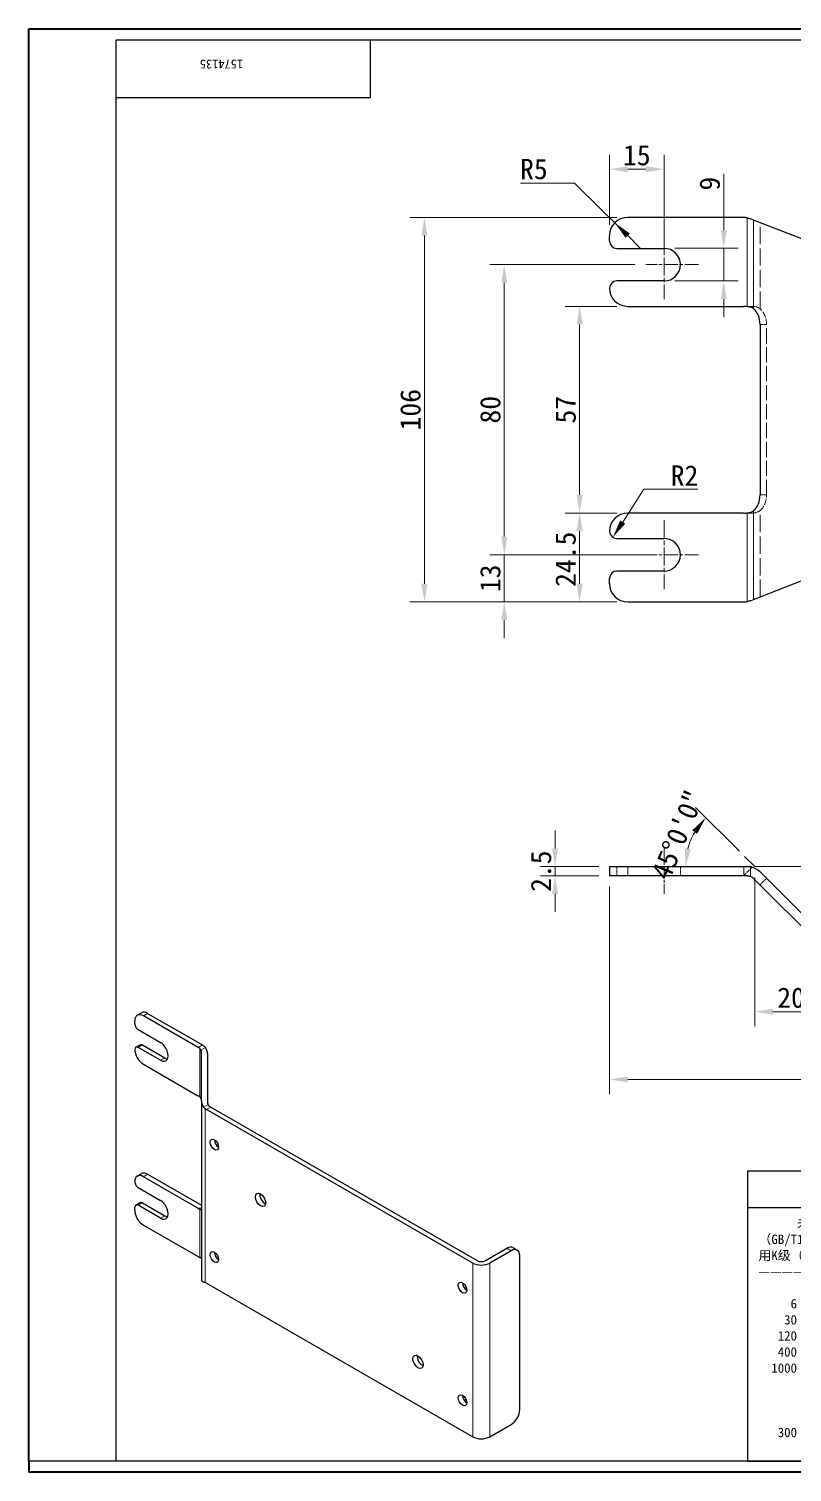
# Model space of a CAD drawing. Header units: millimetres. Extents: x 12 to 583, y 11 to 409.
# Drawn here: x 12 to 222.3, y 11 to 409 of the extents above; entities that cross this region are included whole.
import ezdxf
from ezdxf.enums import TextEntityAlignment as Align

# ---------------------------------------------------------------- set-up
doc = ezdxf.new("R2018")
doc.units = ezdxf.units.MM
doc.header["$LTSCALE"] = 2
doc.linetypes.add('CHAIN', pattern=[0.3543, 0.2362, -0.0295, 0.0591, -0.0295])
doc.linetypes.add('DASHED', pattern=[0.2067, 0.1654, -0.0413])
for name, color, linetype, lineweight in [('1', 7, 'Continuous', 18), ('可见 (ISO)', 7, 'Continuous', 25), ('可见窄的 (ISO)', 7, 'Continuous', 18), ('图框 (ISO)', 7, 'Continuous', 35), ('标题 (ISO)', 7, 'Continuous', 25)]:
    doc.layers.add(name, color=color, linetype=linetype, lineweight=lineweight)
for name, color, linetype, lineweight, true_color in [('中心标记 (ISO)', 1, 'CHAIN', 18, 0xff0000), ('中心线 (ISO)', 1, 'CHAIN', 18, 0xff0000), ('尺寸 (ISO)', 7, 'Continuous', 18, 0x008000), ('隐藏 (ISO)', 5, 'DASHED', 18, 0x0000ff), ('隐藏窄的 (ISO)', 5, 'DASHED', 18, 0x0000ff)]:
    doc.layers.add(name, color=color, linetype=linetype, lineweight=lineweight, true_color=true_color)
doc.styles.get("Standard").update_dxf_attribs({"font": 'simfang.ttf'})
doc.styles.add('文本样式164', font='SimSun.ttf')
doc.styles.add('最新国标', font='simfang.ttf')
doc.styles.add('注释文本 (ISO)', font='simfang.ttf')
doc.dimstyles.new('默认 (GB)', dxfattribs={"dimscale": 2, "dimtxt": 2.8, "dimasz": 2.5, "dimexe": 2, "dimexo": 1.5, "dimgap": 0.5, "dimtad": 1, "dimtoh": 1, "dimdsep": 46, "dimtxsty": '最新国标', "dimcen": 0.09, "dimdle": 10, "dimclrd": 256, "dimclre": 256, "dimclrt": 256, "dimaunit": 1, "dimadec": 3, "dimazin": 2, "dimtfac": 0.535714, "dimtdec": 3, "dimtmove": 0, "dimatfit": 3, "dimfxl": 0, "dimtolj": 1, "dimlwd": -1, "dimlwe": -1, "dimarcsym": 0})

# ---------------------------------------------------------------- blocks, each defined once
blk = doc.blocks.new('图框 最新国标')
at = {"layer": '图框 (ISO)'}
for p, q in [((6, 7), (6, 204.5)), ((6, 204.5), (291.5, 204.5)), ((6, 7), (6, 5.5)), ((6, 7), (6, 5.5)), ((291.5, 5.5), (6, 5.5))]:
    blk.add_line(p, q, dxfattribs=at)
at = {"layer": '图框 (ISO)', "color": 7, "linetype": 'Continuous', "lineweight": 25}
for p, q in [((18, 203), (290, 203)), ((18, 7), (18, 203)), ((18, 203), (290, 203)), ((53, 203), (53, 195)), ((53, 195), (18, 195)), ((290, 7), (6, 7)), ((290, 7), (18, 7))]:
    blk.add_line(p, q, dxfattribs=at)
at = {"layer": '图框 (ISO)', "lineweight": 30}
blk.add_attdef('零件代号', text='', height=2.5, rotation=180, dxfattribs=at).set_placement((35.5, 199), align=Align.MIDDLE_CENTER)
blk = doc.blocks.new('标题栏 最新国标')
at = {"layer": '标题 (ISO)'}
for p, q in [((381.98, -183.84), (196.98, -183.84)), ((196.98, -183.84), (196.98, -223.84)), ((254.48, -183.84), (254.48, -188.84)), ((269.48, -183.84), (269.48, -188.84)), ((281.48, -188.09), (281.48, -184.59)), ((281.48, -184.59), (286.48, -185.34)), ((289.48, -183.84), (289.48, -188.84)), ((381.98, -223.84), (381.98, -183.84)), ((383.48, -183.84), (383.48, -225.34)), ((286.48, -185.34), (286.48, -187.34)), ((196.98, -188.84), (381.98, -188.84)), ((232.98, -188.84), (232.98, -223.84)), ((286.48, -187.34), (281.48, -188.09)), ((321.98, -188.84), (321.98, -223.84)), ((321.98, -193.84), (381.98, -193.84)), ((321.98, -198.84), (381.98, -198.84)), ((351.98, -198.84), (351.98, -208.84)), ((321.98, -203.84), (232.98, -203.84)), ((321.98, -203.84), (381.98, -203.84)), ((321.98, -208.84), (381.98, -208.84)), ((321.98, -218.84), (381.98, -218.84)), ((196.98, -223.84), (381.98, -223.84)), ((383.48, -225.34), (196.98, -225.34))]:
    blk.add_line(p, q, dxfattribs=at)
at = {"layer": '标题 (ISO)', "linetype": 'CHAIN', "ltscale": 5.000333}
blk.add_line((274.98, -184.09), (274.98, -188.59), dxfattribs=at)
at = {"layer": '标题 (ISO)', "linetype": 'CHAIN', "ltscale": 15.834605}
blk.add_line((272.73, -186.34), (286.98, -186.34), dxfattribs=at)
at = {"layer": '标题 (ISO)'}
for radius in [1.75, 1]:
    blk.add_circle((274.98, -186.34), radius, dxfattribs=at)
at = {"layer": '1', "style": '文本样式164'}
for s, p in [('材 料', (299.48, -186.34)), ('UNIT: mm', (261.98, -186.34)), ('设 计', (327.98, -191.34)), ('制 图', (327.98, -196.34)), ('比 例', (327.98, -201.34)), ('重 量', (357.98, -201.34)), ('共 1  张', (336.98, -206.34)), ('第 1  张', (366.98, -206.34))]:
    blk.add_text(s, height=2, dxfattribs=at).set_placement(p, align=Align.MIDDLE_CENTER)
at = {"layer": '标题 (ISO)', "style": '注释文本 (ISO)'}
for s, insert, char_height, attachment_point, line_spacing_factor in [('\\fSimSun|b0|i0;{\\H1.3000;      未注公差角度及线性公差使用m\\P}\\fSimSun|b0|i0;{\\H1.3000;（GB/T1804-2000），未注形位公差使\\P}\\fSimSun|b0|i0;{\\H1.3000;用K级（GB/T 1184-1996）。\\P}\\fSimSun|b0|i0;{\\H1.3000;—————————————————\\P}\\fSimSun|b0|i0;{\\H1.3000;             6以下    ±0.05 mm\\P}\\fSimSun|b0|i0;{\\H1.3000;     6 ～   30以下    ±0.10 mm\\P}\\fSimSun|b0|i0;{\\H1.3000;    30 ～  120以下    ±0.15 mm\\P}\\fSimSun|b0|i0;{\\H1.3000;   120 ～  400以下    ±0.20 mm\\P}\\fSimSun|b0|i0;{\\H1.3000;   400 ～ 1000以下    ±0.30 mm\\P}\\fSimSun|b0|i0;{\\H1.3000;  1000 ～ 2000以下    ±0.50 mm\\P}\\fSimSun|b0|i0;{\\H1.3000;          2000以上    ±0.80 mm\\P}\\fSimSun|b0|i0;{\\H1.3000;\\P}\\fSimSun|b0|i0;{\\H1.3000;           300以下    ±30′\\P}\\fSimSun|b0|i0;{\\H1.3000;   300 ～ 1000以下    ±15′\\P}\\fSimSun|b0|i0;{\\H1.3000;          1000以上    ±5′}', (198.48, -206.63), 1.3, 4, 1.023913), ('\\pxsm0.94;\\fMicrosoft YaHei|b0|i0;{\\H3.5000;蓝探科工业自动化（江苏）有限公司\\P}\\fArial|b0|i0;{\\H2.5000;Lantech Industrial Automation (Jiangsu) Co., Ltd}\\fFangSong|b0|i0;{\\H2.5000;.}', (277.48, -213.84), 2, 5, 0.978695)]:
    blk.add_mtext(s, dxfattribs=dict(at, insert=insert, char_height=char_height, attachment_point=attachment_point, line_spacing_factor=line_spacing_factor))
at = {"layer": '标题 (ISO)', "attachment_point": 5, "style": '注释文本 (ISO)'}
for s, insert, char_height in [('\\fFangSong|b0|i0;零件号', (327.98, -211.84), 2), ('\\fSimSun|b0|i0;{\\H1.6000;未经蓝探科事先书面同意，严禁复制或发布此文件。}', (351.98, -221.34), 1.6)]:
    blk.add_mtext(s, dxfattribs=dict(at, insert=insert, char_height=char_height))
at = {"layer": '标题 (ISO)', "lineweight": 30, "flags": 104}
for tag, height, p in [('材料', 2, (324.48, -186.34)), ('设计人', 2, (357.98, -191.34)), ('库存编号', 3.5, (277.48, -196.34)), ('设计人', 2, (357.98, -196.34)), ('视图比例', 2, (342.98, -201.34)), ('质量\\P3;', 2, (372.98, -201.34)), ('零件代号', 3.5, (357.98, -213.84))]:
    blk.add_attdef(tag, text='', height=height, dxfattribs=at).set_placement(p, align=Align.MIDDLE_CENTER)
blk = doc.blocks.new('*D5')
at = {"layer": 'Defpoints', "color": 0, "transparency": 16777216}
for p in [(176.97, 356.98), (120.97, 250.98), (176.97, 250.98)]:
    blk.add_point(p, dxfattribs=at)
at = {"layer": '尺寸 (ISO)', "color": 116, "true_color": 0x00803f, "transparency": 16777216}
for p, q in [((173.97, 356.98), (116.97, 356.98)), ((120.97, 351.98), (120.97, 255.98)), ((173.97, 250.98), (116.97, 250.98))]:
    blk.add_line(p, q, dxfattribs=at)
for points in [[(120.13, 351.98), (121.8, 351.98), (120.97, 356.98)], [(120.13, 255.98), (121.8, 255.98), (120.97, 250.98)]]:
    blk.add_solid(points, dxfattribs=at)
at = {"layer": '尺寸 (ISO)', "transparency": 16777216, "insert": (117.14, 303.98), "char_height": 5.6, "attachment_point": 5, "rotation": 90, "style": '最新国标'}
blk.add_mtext('\\A1;106', dxfattribs=at)
blk = doc.blocks.new('*D6')
at = {"layer": 'Defpoints', "color": 0, "transparency": 16777216}
for p in [(156.97, 175.47), (171.97, 177.97), (171.97, 175.47)]:
    blk.add_point(p, dxfattribs=at)
at = {"layer": '尺寸 (ISO)', "color": 116, "true_color": 0x00803f, "transparency": 16777216}
for p, q in [((156.97, 182.97), (156.97, 187.97)), ((168.97, 177.97), (152.97, 177.97)), ((168.97, 175.47), (152.97, 175.47)), ((156.97, 177.97), (156.97, 175.47)), ((156.97, 170.47), (156.97, 165.47))]:
    blk.add_line(p, q, dxfattribs=at)
for points in [[(156.13, 182.97), (157.8, 182.97), (156.97, 177.97)], [(156.13, 170.47), (157.8, 170.47), (156.97, 175.47)]]:
    blk.add_solid(points, dxfattribs=at)
at = {"layer": '尺寸 (ISO)', "transparency": 16777216, "insert": (153.12, 176.72), "char_height": 5.6, "attachment_point": 5, "rotation": 90, "style": '最新国标'}
blk.add_mtext('\\A1;2.5', dxfattribs=at)
blk = doc.blocks.new('*D9')
at = {"layer": 'Defpoints', "color": 0, "transparency": 16777216}
for p in [(181.97, 343.98), (142.97, 263.98), (186.97, 263.98)]:
    blk.add_point(p, dxfattribs=at)
at = {"layer": '尺寸 (ISO)', "color": 116, "true_color": 0x00803f, "transparency": 16777216}
for p, q in [((178.97, 343.98), (138.97, 343.98)), ((142.97, 338.98), (142.97, 268.98)), ((183.97, 263.98), (138.97, 263.98))]:
    blk.add_line(p, q, dxfattribs=at)
for points in [[(142.13, 338.98), (143.8, 338.98), (142.97, 343.98)], [(142.13, 268.98), (143.8, 268.98), (142.97, 263.98)]]:
    blk.add_solid(points, dxfattribs=at)
at = {"layer": '尺寸 (ISO)', "transparency": 16777216, "insert": (139.14, 303.98), "char_height": 5.6, "attachment_point": 5, "rotation": 90, "style": '最新国标'}
blk.add_mtext('\\A1;80', dxfattribs=at)
blk = doc.blocks.new('*D10')
at = {"layer": 'Defpoints', "color": 0, "transparency": 16777216}
for p in [(176.97, 332.48), (163.73, 275.48), (176.97, 275.48)]:
    blk.add_point(p, dxfattribs=at)
at = {"layer": '尺寸 (ISO)', "color": 116, "true_color": 0x00803f, "transparency": 16777216}
for p, q in [((173.97, 332.48), (159.73, 332.48)), ((163.73, 327.48), (163.73, 280.48)), ((173.97, 275.48), (159.73, 275.48))]:
    blk.add_line(p, q, dxfattribs=at)
for points in [[(162.9, 327.48), (164.57, 327.48), (163.73, 332.48)], [(162.9, 280.48), (164.57, 280.48), (163.73, 275.48)]]:
    blk.add_solid(points, dxfattribs=at)
at = {"layer": '尺寸 (ISO)', "transparency": 16777216, "insert": (159.9, 303.98), "char_height": 5.6, "attachment_point": 5, "rotation": 90, "style": '最新国标'}
blk.add_mtext('\\A1;57', dxfattribs=at)
blk = doc.blocks.new('*D11')
at = {"layer": 'Defpoints', "color": 0, "transparency": 16777216}
for p in [(171.97, 370.3), (171.97, 351.98), (186.97, 343.98)]:
    blk.add_point(p, dxfattribs=at)
at = {"layer": '尺寸 (ISO)', "color": 116, "true_color": 0x00803f, "transparency": 16777216}
for p, q in [((171.97, 354.98), (171.97, 374.3)), ((186.97, 346.98), (186.97, 374.3)), ((181.97, 370.3), (176.97, 370.3))]:
    blk.add_line(p, q, dxfattribs=at)
for points in [[(176.97, 371.13), (176.97, 369.47), (171.97, 370.3)], [(181.97, 371.13), (181.97, 369.47), (186.97, 370.3)]]:
    blk.add_solid(points, dxfattribs=at)
at = {"layer": '尺寸 (ISO)', "transparency": 16777216, "insert": (179.47, 374.13), "char_height": 5.6, "attachment_point": 5, "style": '最新国标'}
blk.add_mtext('\\A1;15', dxfattribs=at)
blk = doc.blocks.new('*D12')
at = {"layer": 'Defpoints', "color": 0, "transparency": 16777216}
for p in [(173.41, 355.49), (176.97, 351.98)]:
    blk.add_point(p, dxfattribs=at)
at = {"layer": '尺寸 (ISO)', "color": 116, "true_color": 0x00803f, "transparency": 16777216}
for p, q in [((147.4, 366.47), (162.3, 366.47)), ((162.3, 366.47), (169.85, 359.01)), ((173.41, 355.49), (169.85, 359.01)), ((176.97, 351.98), (173.41, 355.49)), ((176.97, 351.98), (180.52, 348.46))]:
    blk.add_line(p, q, dxfattribs=at)
blk.add_solid([(177.55, 352.57), (176.38, 351.38), (173.41, 355.49)], dxfattribs=at)
at = {"layer": '尺寸 (ISO)', "transparency": 16777216, "insert": (151.11, 370.3), "char_height": 5.6, "attachment_point": 5, "style": '最新国标'}
blk.add_mtext('\\A1;R5', dxfattribs=at)
blk = doc.blocks.new('*D22')
at = {"layer": 'Defpoints', "color": 0, "transparency": 16777216}
for p in [(186.97, 263.98), (142.97, 250.98), (176.97, 250.98)]:
    blk.add_point(p, dxfattribs=at)
at = {"layer": '尺寸 (ISO)', "color": 116, "true_color": 0x00803f, "transparency": 16777216}
for p, q in [((142.97, 268.98), (142.97, 273.98)), ((183.97, 263.98), (138.97, 263.98)), ((142.97, 263.98), (142.97, 258.98)), ((142.97, 258.98), (142.97, 255.98)), ((142.97, 250.98), (142.97, 255.98)), ((173.97, 250.98), (138.97, 250.98)), ((142.97, 245.98), (142.97, 240.98))]:
    blk.add_line(p, q, dxfattribs=at)
for points in [[(142.13, 268.98), (143.8, 268.98), (142.97, 263.98)], [(142.13, 245.98), (143.8, 245.98), (142.97, 250.98)]]:
    blk.add_solid(points, dxfattribs=at)
at = {"layer": '尺寸 (ISO)', "transparency": 16777216, "insert": (139.14, 257.48), "char_height": 5.6, "attachment_point": 5, "rotation": 90, "style": '最新国标'}
blk.add_mtext('\\A1;13', dxfattribs=at)
blk = doc.blocks.new('*D23')
at = {"layer": 'Defpoints', "color": 0, "transparency": 16777216}
for p in [(176.97, 275.48), (163.73, 250.98), (176.97, 250.98)]:
    blk.add_point(p, dxfattribs=at)
at = {"layer": '尺寸 (ISO)', "color": 116, "true_color": 0x00803f, "transparency": 16777216}
for p, q in [((173.97, 275.48), (159.73, 275.48)), ((163.73, 270.48), (163.73, 255.98)), ((173.97, 250.98), (159.73, 250.98))]:
    blk.add_line(p, q, dxfattribs=at)
for points in [[(162.9, 270.48), (164.57, 270.48), (163.73, 275.48)], [(162.9, 255.98), (164.57, 255.98), (163.73, 250.98)]]:
    blk.add_solid(points, dxfattribs=at)
at = {"layer": '尺寸 (ISO)', "transparency": 16777216, "insert": (159.89, 262.73), "char_height": 5.6, "attachment_point": 5, "rotation": 90, "style": '最新国标'}
blk.add_mtext('\\A1;24.5', dxfattribs=at)
blk = doc.blocks.new('*D24')
at = {"layer": 'Defpoints', "color": 0, "transparency": 16777216}
for p in [(208.96, 177.97), (252.36, 157.97), (253.53, 157.97)]:
    blk.add_point(p, dxfattribs=at)
at = {"layer": '尺寸 (ISO)', "color": 116, "true_color": 0x00803f, "transparency": 16777216}
for p, q in [((211.96, 177.97), (257.53, 177.97)), ((253.53, 172.97), (253.53, 162.97))]:
    blk.add_line(p, q, dxfattribs=at)
for points in [[(252.7, 172.97), (254.36, 172.97), (253.53, 177.97)], [(252.7, 162.97), (254.36, 162.97), (253.53, 157.97)]]:
    blk.add_solid(points, dxfattribs=at)
at = {"layer": '尺寸 (ISO)', "transparency": 16777216, "insert": (249.7, 167.97), "char_height": 5.6, "attachment_point": 5, "rotation": 90, "style": '最新国标'}
blk.add_mtext('\\A1;20', dxfattribs=at)
blk = doc.blocks.new('*D25')
at = {"layer": 'Defpoints', "color": 0, "transparency": 16777216}
for p in [(211.97, 177.97), (231.97, 157.97), (211.97, 137.97)]:
    blk.add_point(p, dxfattribs=at)
at = {"layer": '尺寸 (ISO)', "color": 116, "true_color": 0x00803f, "transparency": 16777216}
for p, q in [((211.97, 174.97), (211.97, 133.97)), ((231.97, 154.97), (231.97, 133.97)), ((226.97, 137.97), (216.97, 137.97))]:
    blk.add_line(p, q, dxfattribs=at)
for points in [[(216.97, 138.8), (216.97, 137.13), (211.97, 137.97)], [(226.97, 138.8), (226.97, 137.13), (231.97, 137.97)]]:
    blk.add_solid(points, dxfattribs=at)
at = {"layer": '尺寸 (ISO)', "transparency": 16777216, "insert": (221.97, 141.8), "char_height": 5.6, "attachment_point": 5, "style": '最新国标'}
blk.add_mtext('\\A1;20', dxfattribs=at)
blk = doc.blocks.new('*D27')
at = {"layer": 'Defpoints', "color": 0, "transparency": 16777216}
for p in [(171.97, 175.47), (394.47, 160.47), (394.47, 119.27)]:
    blk.add_point(p, dxfattribs=at)
at = {"layer": '尺寸 (ISO)', "color": 116, "true_color": 0x00803f, "transparency": 16777216}
for p, q in [((171.97, 172.47), (171.97, 115.27)), ((394.47, 157.47), (394.47, 115.27)), ((176.97, 119.27), (389.47, 119.27))]:
    blk.add_line(p, q, dxfattribs=at)
for points in [[(176.97, 120.11), (176.97, 118.44), (171.97, 119.27)], [(389.47, 120.11), (389.47, 118.44), (394.47, 119.27)]]:
    blk.add_solid(points, dxfattribs=at)
at = {"layer": '尺寸 (ISO)', "transparency": 16777216, "insert": (283.22, 123.12), "char_height": 5.6, "attachment_point": 5, "style": '最新国标'}
blk.add_mtext('\\A1;222.5', dxfattribs=at)
blk = doc.blocks.new('*D28')
at = {"layer": 'Defpoints', "color": 0, "transparency": 16777216}
for p in [(195.43, 187.52), (209.85, 180.09), (176.97, 177.97), (211.97, 177.97)]:
    blk.add_point(p, dxfattribs=at)
at = {"layer": '尺寸 (ISO)', "color": 116, "true_color": 0x00803f, "transparency": 16777216}
blk.add_line((207.73, 182.21), (195.63, 194.3), dxfattribs=at)
blk.add_arc((211.97, 177.97), 19.1, 150.0432, 164.9568, dxfattribs=at)
for points in [[(194.76, 188.01), (196.08, 187), (198.46, 191.47)], [(194.35, 182.81), (192.7, 183.03), (192.87, 177.97)]]:
    blk.add_solid(points, dxfattribs=at)
at = {"layer": '尺寸 (ISO)', "transparency": 16777216, "insert": (190.78, 186.74), "char_height": 5.6, "attachment_point": 5, "rotation": 67.5, "style": '最新国标'}
blk.add_mtext('\\A1;45°0\'0"', dxfattribs=at)
blk = doc.blocks.new('*D29')
at = {"layer": 'Defpoints', "color": 0, "transparency": 16777216}
for p in [(186.97, 348.48), (203.42, 348.48), (186.97, 339.48)]:
    blk.add_point(p, dxfattribs=at)
at = {"layer": '尺寸 (ISO)', "color": 116, "true_color": 0x00803f, "transparency": 16777216}
for p, q in [((203.42, 353.48), (203.42, 368.97)), ((189.97, 348.48), (207.42, 348.48)), ((203.42, 339.48), (203.42, 348.48)), ((189.97, 339.48), (207.42, 339.48)), ((203.42, 334.48), (203.42, 329.48))]:
    blk.add_line(p, q, dxfattribs=at)
for points in [[(202.59, 353.48), (204.26, 353.48), (203.42, 348.48)], [(202.59, 334.48), (204.26, 334.48), (203.42, 339.48)]]:
    blk.add_solid(points, dxfattribs=at)
at = {"layer": '尺寸 (ISO)', "transparency": 16777216, "insert": (199.59, 366.32), "char_height": 5.6, "attachment_point": 5, "rotation": 90, "style": '最新国标'}
blk.add_mtext('\\A1;9', dxfattribs=at)
blk = doc.blocks.new('*D30')
at = {"layer": 'Defpoints', "color": 0, "transparency": 16777216}
for p in [(172.89, 268.8), (173.97, 270.48)]:
    blk.add_point(p, dxfattribs=at)
at = {"layer": '尺寸 (ISO)', "color": 116, "true_color": 0x00803f, "transparency": 16777216}
for p, q in [((181.41, 282.04), (175.59, 273)), ((196.32, 282.04), (181.41, 282.04))]:
    blk.add_line(p, q, dxfattribs=at)
blk.add_solid([(174.89, 273.45), (176.29, 272.55), (172.89, 268.8)], dxfattribs=at)
at = {"layer": '尺寸 (ISO)', "transparency": 16777216, "insert": (192.61, 285.84), "char_height": 5.6, "attachment_point": 5, "style": '最新国标'}
blk.add_mtext('\\A1;R2', dxfattribs=at)

msp = doc.modelspace()

# ---------------------------------------------------------------- linework, layer by layer
at = {"layer": '中心标记 (ISO)', "ltscale": 10.556371}
for p, q in [((186.9678, 353.4769), (186.9678, 334.4769)), ((186.9678, 273.4769), (186.9678, 254.4769))]:
    msp.add_line(p, q, dxfattribs=at)
at = {"layer": '中心标记 (ISO)', "ltscale": 8.056153}
for p, q in [((196.4678, 343.9769), (181.9678, 343.9769)), ((196.4678, 263.9769), (181.9678, 263.9769))]:
    msp.add_line(p, q, dxfattribs=at)
at = {"layer": '中心线 (ISO)', "ltscale": 6.944946}
msp.add_line((186.9678, 182.9665), (186.9678, 170.4665), dxfattribs=at)
at = {"layer": '可见 (ISO)'}
for p, q in [((208.9574, 356.9769), (176.9678, 356.9769)), ((211.6645, 356.2884), (210.7721, 356.636)), ((229.4678, 349.354), (211.6645, 356.2884)), ((171.9678, 350.4769), (171.9678, 351.9769)), ((173.9678, 348.4769), (186.9678, 348.4769)), ((186.9678, 339.4769), (173.9678, 339.4769)), ((176.9678, 332.4769), (208.8612, 332.4769)), ((213.4323, 327.4769), (213.4323, 280.4769)), ((208.8612, 275.4769), (176.9678, 275.4769)), ((173.9678, 268.4769), (186.9678, 268.4769)), ((186.9678, 259.4769), (173.9678, 259.4769)), ((171.9678, 255.9769), (171.9678, 257.4769)), ((211.6645, 251.6654), (229.4678, 258.5998)), ((176.9678, 250.9769), (208.9574, 250.9769)), ((210.7721, 251.3178), (211.6645, 251.6654)), ((171.9678, 177.9665), (176.9678, 177.9665)), ((171.9678, 177.9665), (171.9678, 175.4665)), ((176.9678, 175.4665), (171.9678, 175.4665)), ((176.9678, 177.9665), (208.9574, 177.9665)), ((208.9574, 175.4665), (176.9678, 175.4665)), ((208.9574, 177.9665), (209.8967, 177.9665)), ((209.8967, 175.4665), (208.9574, 175.4665)), ((213.4323, 176.502), (231.2356, 158.6987)), ((229.4678, 156.931), (211.6645, 174.7343)), ((41.174, 134.6532), (41.174, 135.4697)), ((41.8644, 136.9956), (43.0429, 137.676)), ((58.6111, 128.1241), (43.5311, 136.8305)), ((44.7096, 137.511), (59.7896, 128.8045)), ((42.1169, 133.0202), (48.2451, 129.4821)), ((41.4502, 128.1873), (42.6287, 128.8677)), ((48.2451, 124.5831), (42.1169, 128.1212)), ((43.2954, 128.8017), (49.4236, 125.2635)), ((43.5311, 123.4944), (58.5658, 114.8141)), ((59.5421, 113.3477), (59.5421, 126.8132)), ((61.2087, 126.4384), (61.2087, 112.9729)), ((59.5421, 113.3477), (59.5421, 63.9474)), ((62.1397, 111.6621), (135.4549, 69.3335)), ((134.2764, 68.6531), (60.9612, 110.9816)), ((41.8644, 92.6327), (43.0429, 93.3131)), ((58.5658, 83.7873), (43.5311, 92.4676)), ((44.7096, 93.148), (59.5421, 84.5844)), ((42.1169, 89.4737), (48.2451, 85.9356)), ((41.174, 83.2139), (41.174, 84.0304)), ((41.4502, 84.6408), (42.6287, 85.3212)), ((48.2451, 81.0366), (42.1169, 84.5748)), ((43.2954, 85.2552), (49.4236, 81.717)), ((43.5311, 79.1314), (58.6111, 70.425)), ((137.812, 69.3335), (143.7045, 72.7356)), ((144.883, 72.0551), (138.9905, 68.6531)), ((145.3712, 72.9007), (146.5497, 72.2202)), ((147.2401, 28.2365), (147.2401, 70.6943)), ((60.9612, 63.0805), (134.2764, 20.7519)), ((138.9905, 20.7519), (144.883, 24.154))]:
    msp.add_line(p, q, dxfattribs=at)
for centre, radius, start, end in [((176.9678, 351.9769), 5, 90, 180), ((208.9574, 351.9769), 5, 79.171177, 90), ((173.9678, 350.4769), 2, 180, 270), ((186.9678, 343.9769), 4.5, 270, 90), ((173.9678, 337.4769), 2, 90, 180), ((176.9678, 337.4769), 5, 180, 270), ((176.9678, 270.4769), 5, 90, 180), ((173.9678, 270.4769), 2, 180, 270), ((186.9678, 263.9769), 4.5, 270, 90), ((173.9678, 257.4769), 2, 90, 180), ((176.9678, 255.9769), 5, 180, 270), ((208.9574, 255.9769), 5, 270, 280.828823), ((209.8967, 172.9665), 5, 45, 79.917579), ((209.8967, 172.9665), 2.5, 45, 69.504774)]:
    msp.add_arc(centre, radius, start, end, dxfattribs=at)
for centre, major_axis, ratio, start_param, end_param in [((208.8612, 327.4769), (7.0711, 0), 0.70710678, 1.42382114, 1.57079633), ((209.8967, 327.4769), (0, 5), 0.70710678, 4.71238898, 5.75958653), ((209.8967, 280.4769), (0, 5), 0.70710678, 3.66519143, 4.71238898), ((208.8612, 280.4769), (7.0711, 0), 0.70710678, 4.71238898, 4.85936417), ((43.5311, 134.1089), (-1.6667, 2.8868), 0.57735027, 5.49778714, 7.06858347), ((44.7096, 134.7893), (-1.6667, 2.8868), 0.57735027, 5.49778714, 6.28318531), ((42.1169, 134.1089), (-0.6667, 1.1547), 0.57735027, 0.78539816, 2.35619449), ((42.1169, 127.0326), (-0.6667, 1.1547), 0.57735027, 5.49778714, 7.06858347), ((43.5311, 126.2161), (-1.6667, 2.8868), 0.57735027, 0.78539816, 2.35619449), ((43.2954, 127.713), (-0.6667, 1.1547), 0.57735027, 5.49778714, 6.28318531), ((48.2451, 127.0326), (1.5, -2.5981), 0.57735027, 5.49778714, 8.6393798), ((58.6111, 125.4024), (1.6667, -2.8868), 0.57735027, 2.16719588, 2.35619449), ((57.8754, 127.188), (1.5583, -0.8247), 0.71690138, 0.36265292, 0.79034191), ((59.7896, 126.0828), (-1.6667, 2.8868), 0.57735027, 5.30878854, 5.49778714), ((57.8754, 127.188), (-3.1165, 1.6495), 0.71690138, 3.50424558, 4.11367229), ((49.4236, 127.713), (1.5, -2.5981), 0.57735027, 5.49778714, 5.87947062), ((58.5658, 112.0925), (-2.9602, 2.9602), 0.51763809, 5.0430721, 5.19004729), ((62.8754, 112.5981), (3.1165, -1.6495), 0.71690138, 3.50424558, 4.11367229), ((62.8754, 112.5981), (-1.5583, 0.8247), 0.71690138, 0.36265292, 0.79034191), ((62.1397, 114.3837), (-1.6667, 2.8868), 0.57735027, 2.16719588, 2.35619449), ((60.9612, 113.7033), (1.6667, -2.8868), 0.57735027, 5.30878854, 5.49778714), ((64.2729, 101.9934), (0.8333, -1.4434), 0.57735027, 3.92699082, 5.49778714), ((43.5311, 89.7459), (-1.6667, 2.8868), 0.57735027, 5.49778714, 7.06858347), ((44.7096, 90.4263), (-1.6667, 2.8868), 0.57735027, 5.49778714, 6.28318531), ((42.1169, 90.5624), (-0.6667, 1.1547), 0.57735027, 0.78539816, 2.35619449), ((77.0008, 86.7521), (1, -1.7321), 0.57735027, 3.7717299, 5.65304806), ((42.1169, 83.4861), (-0.6667, 1.1547), 0.57735027, 5.49778714, 7.06858347), ((43.2954, 84.1665), (-0.6667, 1.1547), 0.57735027, 5.49778714, 6.28318531), ((48.2451, 83.4861), (1.5, -2.5981), 0.57735027, 5.49778714, 8.6393798), ((58.5658, 86.5089), (-2.9602, 2.9602), 0.51763809, 2.04845464, 2.19542983), ((43.5311, 81.8531), (-1.6667, 2.8868), 0.57735027, 0.78539816, 2.35619449), ((49.4236, 84.1665), (1.5, -2.5981), 0.57735027, 5.49778714, 5.87947062), ((64.2729, 70.9665), (0.8333, -1.4434), 0.57735027, 3.92699082, 5.49778714), ((143.7045, 70.0139), (1.6667, 2.8868), 0.57735027, 0, 0.78539816), ((144.883, 69.3335), (1.6667, 2.8868), 0.57735027, 5.49778714, 7.06858347), ((58.6111, 73.1466), (-1.6667, 2.8868), 0.57735027, 2.35619449, 2.5451931), ((57.8754, 69.4889), (-1.6607, -0.4232), 0.33336973, 3.05684695, 3.48453594), ((136.6335, 70.0139), (-3.3333, 0), 0.57735027, 0.78539816, 2.35619449), ((136.6335, 70.0139), (1.6667, 0), 0.57735027, 3.92699082, 5.49778714), ((62.8754, 64.697), (-3.3214, -0.8464), 0.33336973, 6.1984396, 6.80786632), ((60.9612, 60.3589), (-1.6667, 2.8868), 0.57735027, 5.49778714, 5.68678575), ((132.6265, 62.5294), (0.8333, -1.4434), 0.57735027, 3.92699082, 5.49778714), ((120.37, 42.1169), (1, -1.7321), 0.57735027, 3.7717299, 5.65304806), ((132.6265, 31.5025), (0.8333, -1.4434), 0.57735027, 3.92699082, 5.49778714), ((144.883, 26.8757), (-1.6667, -2.8868), 0.57735027, 0.78539816, 2.35619449), ((136.6335, 22.1128), (3.3333, 0), 0.57735027, 3.92699082, 5.49778714)]:
    msp.add_ellipse(centre, major_axis=major_axis, ratio=ratio, start_param=start_param, end_param=end_param, dxfattribs=at)
for centre, major_axis in [((63.0944, 101.3129), (0.8333, -1.4434)), ((75.8223, 86.0717), (1, -1.7321)), ((63.0944, 70.2861), (0.8333, -1.4434)), ((131.448, 61.8489), (0.8333, -1.4434)), ((119.1915, 41.4365), (1, -1.7321)), ((131.448, 30.8221), (0.8333, -1.4434))]:
    msp.add_ellipse(centre, major_axis=major_axis, ratio=0.57735027, dxfattribs=at)
for points in [[(209.8967, 356.8879), (210.1908, 356.8316), (210.4932, 356.7446), (210.7721, 356.636)], [(210.7721, 251.3178), (210.4932, 251.2092), (210.1908, 251.1222), (209.8967, 251.0659)], [(209.8967, 175.4665), (210.1908, 175.4665), (210.4932, 175.4125), (210.7721, 175.3083)], [(59.0539, 127.82), (59.1926, 127.7093), (59.3096, 127.5649), (59.3919, 127.4015)], [(61.6969, 111.9662), (61.5582, 112.0769), (61.4412, 112.2212), (61.3589, 112.3846)], [(59.3919, 70.0736), (59.3096, 70.1187), (59.1926, 70.1684), (59.0539, 70.2178)]]:
    msp.add_open_spline(points, degree=3, dxfattribs=at)
for points, knots in [([(211.6645, 331.807), (211.4607, 331.9735), (211.1917, 332.1196), (210.5752, 332.3262), (210.2278, 332.3883), (209.8967, 332.423)], [0.559539668, 0.559539668, 0.559539668, 0.559539668, 0.659399717, 0.659399717, 0.759259765, 0.759259765, 0.759259765, 0.759259765]), ([(209.8967, 275.5308), (210.2278, 275.5655), (210.5752, 275.6276), (211.1917, 275.8342), (211.4607, 275.9803), (211.6645, 276.1468)], [1.136393514, 1.136393514, 1.136393514, 1.136393514, 1.236253563, 1.236253563, 1.336113611, 1.336113611, 1.336113611, 1.336113611]), ([(210.7721, 177.8893), (210.6785, 177.9059), (210.5842, 177.9199), (210.3002, 177.9539), (210.101, 177.9665), (209.8967, 177.9665)], [5.0693150078, 5.0693150078, 5.0693150078, 5.0693150078, 5.0992685124, 5.0992685124, 5.1594147007, 5.1594147007, 5.1594147007, 5.1594147007]), ([(60.6087, 128.104), (60.5724, 128.1538), (60.5346, 128.2015), (60.4167, 128.3378), (60.3287, 128.4235), (60.2324, 128.5004)], [5.0693150078, 5.0693150078, 5.0693150078, 5.0693150078, 5.0992685124, 5.0992685124, 5.1594147007, 5.1594147007, 5.1594147007, 5.1594147007]), ([(59.5421, 113.4873), (59.5421, 113.6888), (59.5063, 113.8941), (59.3405, 114.2464), (59.21, 114.394), (59.0539, 114.503)], [0.559539668, 0.559539668, 0.559539668, 0.559539668, 0.659399717, 0.659399717, 0.759259765, 0.759259765, 0.759259765, 0.759259765]), ([(60.1421, 111.6821), (60.1784, 111.6323), (60.2162, 111.5846), (60.3341, 111.4483), (60.4221, 111.3626), (60.5184, 111.2858)], [2.0957345942, 2.0957345942, 2.0957345942, 2.0957345942, 2.1256880988, 2.1256880988, 2.1858342871, 2.1858342871, 2.1858342871, 2.1858342871]), ([(59.0539, 83.5348), (59.21, 83.4635), (59.3405, 83.3836), (59.5063, 83.2562), (59.5421, 83.21), (59.5421, 83.1897)], [1.136393514, 1.136393514, 1.136393514, 1.136393514, 1.236253563, 1.236253563, 1.336113611, 1.336113611, 1.336113611, 1.336113611]), ([(60.5184, 63.2877), (60.4221, 63.322), (60.3341, 63.3517), (60.2162, 63.3884), (60.1784, 63.3997), (60.1421, 63.4098)], [0.7877461264, 0.7877461264, 0.7877461264, 0.7877461264, 0.8478923148, 0.8478923148, 0.8778458193, 0.8778458193, 0.8778458193, 0.8778458193])]:
    msp.add_open_spline(points, degree=3, knots=knots, dxfattribs=at)
at = {"layer": '可见窄的 (ISO)'}
for p, q in [((209.8967, 332.423), (209.8967, 356.8879)), ((211.6645, 356.2884), (211.6645, 331.807)), ((209.8967, 275.5308), (209.8967, 251.0659)), ((211.6645, 276.1468), (211.6645, 251.6654)), ((176.9678, 175.4665), (176.9678, 177.9665)), ((208.9574, 177.9665), (208.9574, 175.4665)), ((210.7721, 175.3083), (210.7721, 177.8893)), ((43.5311, 136.8305), (44.7096, 137.511)), ((42.1169, 128.1212), (43.2954, 128.8017)), ((59.7896, 128.8045), (58.6111, 128.1241)), ((59.0539, 114.503), (59.0539, 127.82)), ((59.3919, 127.4015), (60.6087, 128.104)), ((48.2451, 124.5831), (49.4236, 125.2635)), ((61.3589, 112.3846), (60.1421, 111.6821)), ((60.9612, 110.9816), (62.1397, 111.6621)), ((60.5184, 63.2877), (60.5184, 111.2858)), ((43.5311, 92.4676), (44.7096, 93.148)), ((42.1169, 84.5748), (43.2954, 85.2552)), ((59.5421, 83.7873), (58.5658, 83.7873)), ((48.2451, 81.0366), (49.4236, 81.717)), ((59.0539, 83.5348), (59.0539, 70.2178)), ((143.7045, 72.7356), (144.883, 72.0551)), ((134.2764, 68.6531), (134.2764, 20.7519)), ((138.9905, 68.6531), (138.9905, 20.7519))]:
    msp.add_line(p, q, dxfattribs=at)
at = {"layer": '尺寸 (ISO)'}
for p, q in [((211.9678, 177.9665), (209.1394, 180.7949)), ((211.9574, 177.9665), (215.9678, 177.9665))]:
    msp.add_line(p, q, dxfattribs=at)
at = {"layer": '隐藏 (ISO)', "ltscale": 3.1375}
for p, q in [((208.8612, 332.4769), (211.1908, 332.4769)), ((211.1908, 275.4769), (208.8612, 275.4769))]:
    msp.add_line(p, q, dxfattribs=at)
at = {"layer": '隐藏 (ISO)', "ltscale": 12.632371}
msp.add_line((215.2, 280.4769), (215.2, 327.4769), dxfattribs=at)
at = {"layer": '隐藏 (ISO)', "ltscale": 2.380771}
for p, q in [((191.4678, 177.9665), (191.4678, 175.4665)), ((215.2, 174.7343), (213.4323, 172.9665))]:
    msp.add_line(p, q, dxfattribs=at)
at = {"layer": '隐藏 (ISO)', "ltscale": 4.986384}
for centre, start_param, end_param in [((211.6645, 327.4769), 1.57079633, 2.61799388), ((211.6645, 280.4769), 0.52359878, 1.57079633)]:
    msp.add_ellipse(centre, major_axis=(0, -5), ratio=0.70710678, start_param=start_param, end_param=end_param, dxfattribs=at)
at = {"layer": '隐藏 (ISO)', "ltscale": 2.603854}
for points, knots in [([(211.1908, 332.4769), (211.2236, 332.4769), (211.2559, 332.4766), (211.6901, 332.4697), (212.1066, 332.4187), (212.8492, 332.1927), (213.1757, 332.0165), (213.4323, 331.807)], [3.037471097, 3.037471097, 3.037471097, 3.037471097, 3.047430174, 3.047430174, 3.173115557, 3.173115557, 3.298800941, 3.298800941, 3.298800941, 3.298800941]), ([(213.4323, 276.1468), (213.1757, 275.9373), (212.8492, 275.7611), (212.1066, 275.5351), (211.6901, 275.4841), (211.2559, 275.4772), (211.2236, 275.4769), (211.1908, 275.4769)], [4.302136447, 4.302136447, 4.302136447, 4.302136447, 4.427821831, 4.427821831, 4.553507214, 4.553507214, 4.563466291, 4.563466291, 4.563466291, 4.563466291])]:
    msp.add_open_spline(points, degree=3, knots=knots, dxfattribs=at)
at = {"layer": '隐藏窄的 (ISO)', "ltscale": 14.388477}
for p, q in [((213.4323, 331.807), (213.4323, 355.5998)), ((213.4323, 252.354), (213.4323, 276.1468))]:
    msp.add_line(p, q, dxfattribs=at)
at = {"layer": '隐藏窄的 (ISO)', "ltscale": 2.380771}
for p, q in [((215.2, 327.4769), (213.4323, 327.4769)), ((213.4323, 280.4769), (215.2, 280.4769)), ((173.9678, 177.9665), (173.9678, 175.4665)), ((186.9678, 175.4665), (186.9678, 177.9665))]:
    msp.add_line(p, q, dxfattribs=at)
at = {"layer": '隐藏窄的 (ISO)', "ltscale": 3.1375}
msp.add_line((208.8612, 175.4665), (211.1908, 177.7961), dxfattribs=at)

# ---------------------------------------------------------------- block references
ref = msp.add_blockref('图框 最新国标', (0, 0), dxfattribs=dict(xscale=2, yscale=2, zscale=2))
lines = msp.add_mtext('1574135', dxfattribs={"layer": '图框 (ISO)', "insert": (71, 398), "char_height": 2.5, "attachment_point": 1, "rotation": 180})
ref.add_attrib('零件代号', '', (71, 398)).embed_mtext(lines)
ref = msp.add_blockref('标题栏 最新国标', (-183.9651, 461.6886), dxfattribs=dict(xscale=2, yscale=2, zscale=2))
lines = msp.add_mtext('1574135', dxfattribs={"layer": '标题 (ISO)', "insert": (532, 34), "char_height": 2.5, "attachment_point": 1})
ref.add_attrib('零件代号', '', (532, 34), dxfattribs={"flags": 104}).embed_mtext(lines)
lines = msp.add_mtext('驱动卡支架', dxfattribs={"layer": '标题 (ISO)', "insert": (371, 69), "char_height": 2.5, "attachment_point": 1})
ref.add_attrib('库存编号', '', (371, 69), dxfattribs={"flags": 104}).embed_mtext(lines)
lines = msp.add_mtext('无', dxfattribs={"layer": '标题 (ISO)', "insert": (562, 59), "char_height": 2.5, "attachment_point": 1})
ref.add_attrib('质量\\P3;', '', (562, 59), dxfattribs={"flags": 104}).embed_mtext(lines)
lines = msp.add_mtext('1 : 2', dxfattribs={"layer": '标题 (ISO)', "insert": (502, 59), "char_height": 2.5, "attachment_point": 1})
ref.add_attrib('视图比例', '', (502, 59), dxfattribs={"flags": 104}).embed_mtext(lines)
lines = msp.add_mtext('LIA012', dxfattribs={"layer": '标题 (ISO)', "insert": (532, 79), "char_height": 2.5, "attachment_point": 1})
ref.add_attrib('设计人', '', (532, 79), dxfattribs={"flags": 104}).embed_mtext(lines)
lines = msp.add_mtext('LIA012', dxfattribs={"layer": '标题 (ISO)', "insert": (532, 69), "char_height": 2.5, "attachment_point": 1})
ref.add_attrib('设计人', '', (532, 69), dxfattribs={"flags": 104}).embed_mtext(lines)
lines = msp.add_mtext('SUS304', dxfattribs={"layer": '标题 (ISO)', "insert": (465, 89), "char_height": 2.5, "attachment_point": 1})
ref.add_attrib('材料', '', (465, 89), dxfattribs={"flags": 104}).embed_mtext(lines)

# ---------------------------------------------------------------- dimensions: what is measured, and where the dimension line sits
at = {"layer": '尺寸 (ISO)', "color": 116, "true_color": 0x00803f}
dim = msp.add_linear_dim(base=(171.9678, 370.2999), p1=(186.9678, 343.9769), p2=(171.9678, 351.9769), dimstyle='默认 (GB)', override={"dimgap": 0.5, "dimtoh": 0, "dimdec": 2, "dimtol": 0, "dimlim": 0, "dimtp": 0, "dimtm": 0, "dimtdec": 3, "dimtofl": 0, "dimatfit": 1}, dxfattribs=at)
dim.commit()
dim.dimension.update_dxf_attribs({"geometry": '*D11', "text_midpoint": (179.4678, 370.2999), "dimtype": 160})
for center, mpoint, picture, middle in [((176.9678, 351.9769), (173.4113, 355.4914), '*D12', (151.1094, 366.4703)), ((173.9678, 270.4769), (172.8851, 268.7953), '*D30', (192.6058, 282.0417))]:
    dim = msp.add_radius_dim(center=center, mpoint=mpoint, dimstyle='默认 (GB)', override={"dimgap": 0.5, "dimtih": 1, "dimdec": 2, "dimlfac": 1, "dimcen": 0, "dimtol": 0, "dimlim": 0, "dimtp": 0, "dimtm": 0, "dimtdec": 3}, dxfattribs=at)
    dim.commit()
    dim.dimension.update_dxf_attribs({"geometry": picture, "text_midpoint": middle, "dimtype": 164})
for base, p1, p2, angle, override, picture, middle in [((203.4224, 348.4769), (186.9678, 339.4769), (186.9678, 348.4769), 90, {"dimgap": 0.5, "dimtoh": 0, "dimdec": 2, "dimtol": 0, "dimlim": 0, "dimtp": 0, "dimtm": 0, "dimtdec": 3, "dimtofl": 1, "dimatfit": 1}, '*D29', (203.4224, 366.3188)), ((120.9678, 250.9769), (176.9678, 356.9769), (176.9678, 250.9769), 90, {"dimgap": 0.5, "dimtoh": 0, "dimdec": 2, "dimtol": 0, "dimlim": 0, "dimtp": 0, "dimtm": 0, "dimtdec": 3, "dimtofl": 0, "dimatfit": 1}, '*D5', (120.9678, 303.9769)), ((142.9678, 263.9769), (181.9678, 343.9769), (186.9678, 263.9769), 90, {"dimgap": 0.5, "dimtoh": 0, "dimdec": 2, "dimtol": 0, "dimlim": 0, "dimtp": 0, "dimtm": 0, "dimtdec": 3, "dimtofl": 0, "dimatfit": 1}, '*D9', (142.9678, 303.9769)), ((163.7348, 275.4769), (176.9678, 332.4769), (176.9678, 275.4769), 270, {"dimgap": 0.5, "dimtoh": 0, "dimdec": 2, "dimtol": 0, "dimlim": 0, "dimtp": 0, "dimtm": 0, "dimtdec": 3, "dimtofl": 0, "dimatfit": 1}, '*D10', (163.7348, 303.9769)), ((163.7348, 250.9769), (176.9678, 275.4769), (176.9678, 250.9769), 90, {"dimgap": 0.5, "dimtoh": 0, "dimdec": 2, "dimtol": 0, "dimlim": 0, "dimtp": 0, "dimtm": 0, "dimtdec": 3, "dimtofl": 0, "dimatfit": 1}, '*D23', (163.7348, 262.7269)), ((142.9678, 250.9769), (186.9678, 263.9769), (176.9678, 250.9769), 270, {"dimgap": 0.5, "dimtoh": 0, "dimdec": 2, "dimtol": 0, "dimlim": 0, "dimtp": 0, "dimtm": 0, "dimtdec": 3, "dimtofl": 0}, '*D22', (142.9678, 257.4769)), ((156.9678, 175.4665), (171.9678, 177.9665), (171.9678, 175.4665), 90, {"dimgap": 0.5, "dimtoh": 0, "dimdec": 2, "dimtol": 0, "dimlim": 0, "dimtp": 0, "dimtm": 0, "dimtdec": 3, "dimtofl": 1, "dimatfit": 1}, '*D6', (156.9678, 176.7165)), ((394.4678, 119.2734), (171.9678, 175.4665), (394.4678, 160.4665), 180, {"dimgap": 0.5, "dimtoh": 0, "dimdec": 2, "dimtol": 0, "dimlim": 0, "dimtp": 0, "dimtm": 0, "dimtdec": 3, "dimtofl": 0, "dimatfit": 1}, '*D27', (283.2178, 119.2734)), ((253.5314, 157.9665), (208.9574, 177.9665), (252.3597, 157.9665), 270, {"dimgap": 0.5, "dimtoh": 0, "dimdec": 2, "dimse2": 1, "dimtol": 0, "dimlim": 0, "dimtp": 0, "dimtm": 0, "dimtdec": 3, "dimtofl": 0, "dimatfit": 1}, '*D24', (253.5314, 167.9665)), ((211.9678, 137.9665), (231.9678, 157.9665), (211.9678, 177.9665), 180, {"dimgap": 0.5, "dimtoh": 0, "dimdec": 2, "dimtol": 0, "dimlim": 0, "dimtp": 0, "dimtm": 0, "dimtdec": 3, "dimtofl": 0, "dimatfit": 1}, '*D25', (221.9678, 137.9665))]:
    dim = msp.add_linear_dim(base=base, p1=p1, p2=p2, angle=angle, dimstyle='默认 (GB)', override=override, dxfattribs=at)
    dim.commit()
    dim.dimension.update_dxf_attribs({"geometry": picture, "text_midpoint": middle, "dimtype": 160})
dim = msp.add_angular_dim_3p(base=(195.4279, 187.5158), center=(211.9678, 177.9665), p1=(209.8465, 180.0878), p2=(176.9678, 177.9665), dimstyle='默认 (GB)', override={"dimgap": 0.5, "dimtoh": 0, "dimse2": 1, "dimtol": 0, "dimlim": 0, "dimtp": 0, "dimtm": 0, "dimtdec": 0}, dxfattribs=at)
dim.commit()
dim.dimension.update_dxf_attribs({"geometry": '*D28', "text_midpoint": (194.323, 185.2752), "dimtype": 165})

doc.saveas('drawing.dxf')
